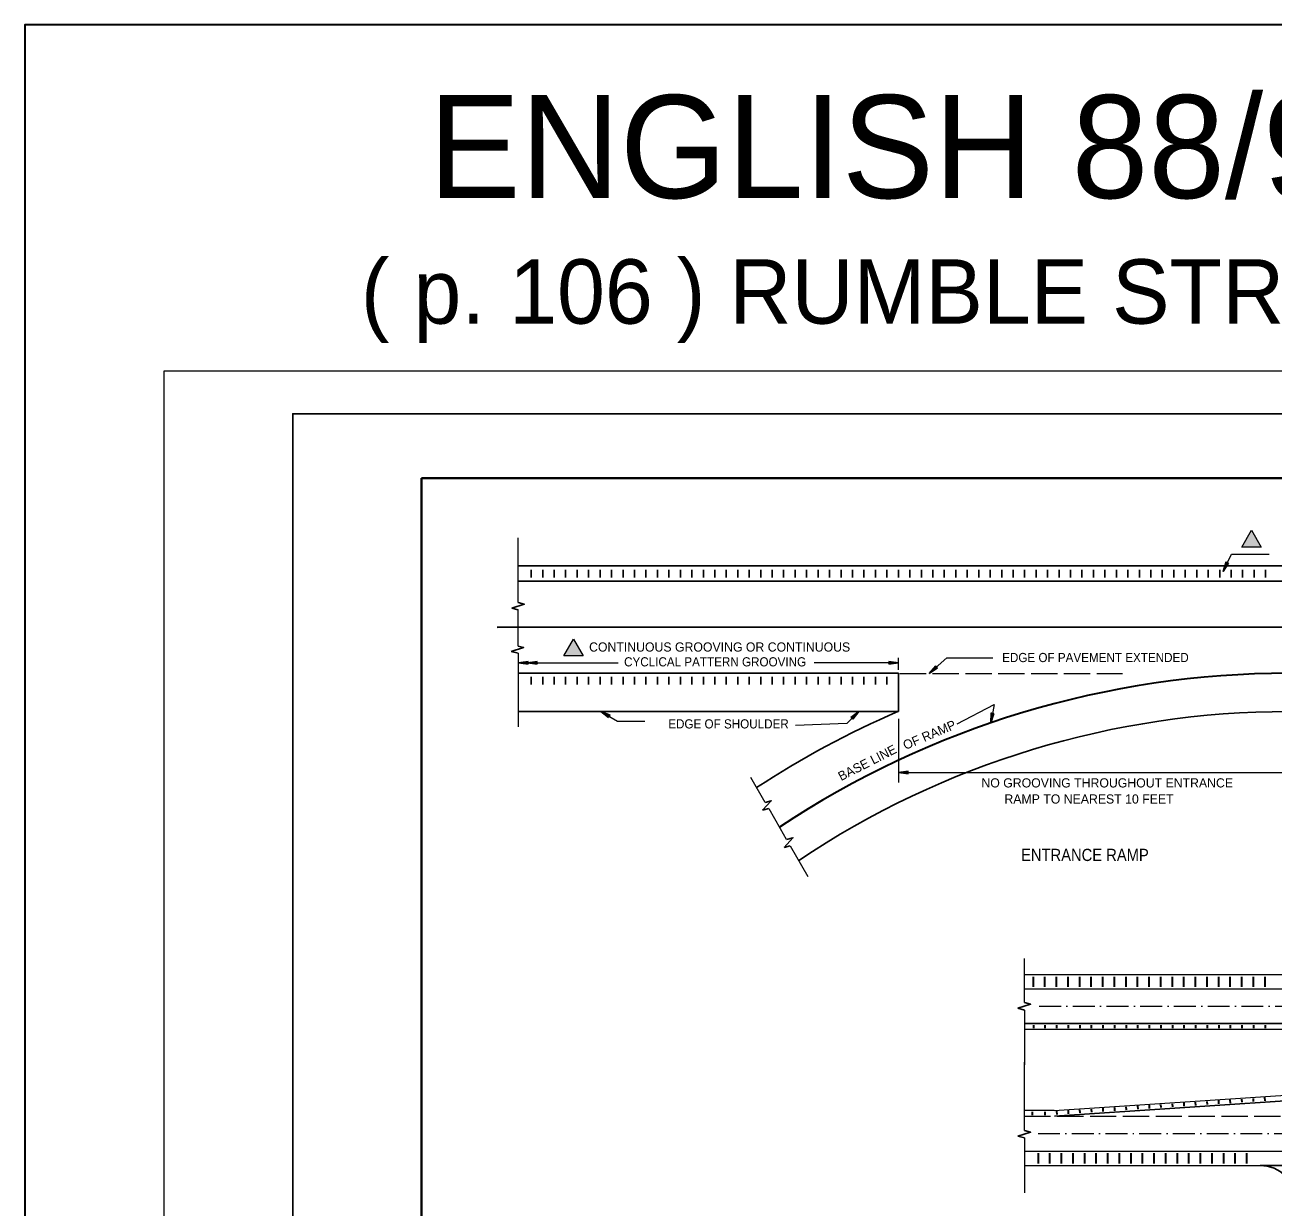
# Model space of a CAD drawing. Extents: x 1615 to 2505, y -386 to 247.
# Drawn here: x 2115.3 to 2260.7, y -181.8 to -44.1 of the extents above; entities that cross this region are included whole.
import ezdxf

# ---------------------------------------------------------------- set-up
doc = ezdxf.new("R2010")
doc.units = 0
doc.header["$LTSCALE"] = 0.51
doc.linetypes.add('DOT_DASHED', pattern=[7.7, 5, -1.2, 0.3, -1.2])
doc.linetypes.add('LONG_DASHED', pattern=[7.5, 6, -1.5])
doc.layers.add('1', color=7, linetype='Continuous', lineweight=25)

msp = doc.modelspace()

# ---------------------------------------------------------------- hatches: boundary and pattern name
at = {"layer": '1'}
for points in [[(2258.1853, -102.954), (2259.3148, -104.9105), (2257.0557, -104.9105)], [(2179.223, -115.6292), (2180.3526, -117.5857), (2178.0934, -117.5857)]]:
    msp.add_hatch(color=256, dxfattribs=at).paths.add_polyline_path(points)

# ---------------------------------------------------------------- linework, layer by layer
at = {"layer": '1', "lineweight": 13}
for p, q in [((2131.5298, -84.3757), (2491.5589, -84.3757)), ((2131.5298, -314.394), (2131.5298, -84.3757)), ((2172.7827, -111.3832), (2172.7827, -103.8217)), ((2172.7827, -116.4392), (2172.7827, -112.2162)), ((2172.7827, -117.2723), (2172.7827, -125.8512)), ((2217.0857, -119.2143), (2217.0857, -117.7934)), ((2217.0678, -124.9345), (2217.0678, -132.334)), ((2201.5525, -134.6544), (2199.8723, -131.7443)), ((2217.0678, -131.1715), (2262.5088, -131.1715)), ((2201.969, -135.376), (2203.3013, -137.6836)), ((2204.0479, -138.9767), (2203.3332, -137.7386)), ((2204.4644, -139.6982), (2206.5268, -143.2702)), ((2231.7395, -157.9819), (2231.7395, -152.839)), ((2231.7395, -154.6867), (2387.7677, -154.6867)), ((2231.7395, -156.3732), (2387.7677, -156.3732)), ((2231.7395, -158.8391), (2231.7395, -165.2425)), ((2235.2534, -161.0963), (2231.7395, -161.0963)), ((2299.3462, -161.0963), (2235.2534, -161.0963)), ((2231.7395, -172.8762), (2231.7395, -164.9302)), ((2235.2172, -170.5429), (2265.5773, -168.5189)), ((2235.2172, -170.5429), (2231.7395, -170.5429)), ((2231.7395, -173.7334), (2231.7395, -180.1368)), ((2231.7395, -175.2643), (2387.7677, -175.2643)), ((2231.7395, -176.9509), (2387.7677, -176.9509))]:
    msp.add_line(p, q, dxfattribs=at)
at = {"layer": '1', "lineweight": 40}
for p, q in [((2161.5318, -96.8768), (2486.5583, -96.8768)), ((2161.5318, -301.8931), (2161.5318, -96.8768))]:
    msp.add_line(p, q, dxfattribs=at)
at = {"layer": '1'}
for p, q in [((2172.7827, -107.1145), (2432.1847, -107.1145)), ((2174.2998, -107.56), (2174.2998, -108.451)), ((2175.6363, -107.56), (2175.6363, -108.451)), ((2176.9728, -107.56), (2176.9728, -108.451)), ((2178.3093, -107.56), (2178.3093, -108.451)), ((2179.6458, -107.56), (2179.6458, -108.451)), ((2180.9823, -107.56), (2180.9823, -108.451)), ((2182.3188, -107.56), (2182.3188, -108.451)), ((2183.6553, -107.56), (2183.6553, -108.451)), ((2184.9918, -107.56), (2184.9918, -108.451)), ((2186.3283, -107.56), (2186.3283, -108.451)), ((2187.6648, -107.56), (2187.6648, -108.451)), ((2189.0013, -107.56), (2189.0013, -108.451)), ((2190.3378, -107.56), (2190.3378, -108.451)), ((2191.6743, -107.56), (2191.6743, -108.451)), ((2193.0108, -107.56), (2193.0108, -108.451)), ((2194.3473, -107.56), (2194.3473, -108.451)), ((2195.6838, -107.56), (2195.6838, -108.451)), ((2197.0203, -107.56), (2197.0203, -108.451)), ((2198.3568, -107.56), (2198.3568, -108.451)), ((2199.6933, -107.56), (2199.6933, -108.451)), ((2201.0298, -107.56), (2201.0298, -108.451)), ((2202.3663, -107.56), (2202.3663, -108.451)), ((2203.7028, -107.56), (2203.7028, -108.451)), ((2205.0393, -107.56), (2205.0393, -108.451)), ((2206.3758, -107.56), (2206.3758, -108.451)), ((2207.7123, -107.56), (2207.7123, -108.451)), ((2209.0488, -107.56), (2209.0488, -108.451)), ((2210.3853, -107.56), (2210.3853, -108.451)), ((2211.7218, -107.56), (2211.7218, -108.451)), ((2213.0583, -107.56), (2213.0583, -108.451)), ((2214.3948, -107.56), (2214.3948, -108.451)), ((2215.7313, -107.56), (2215.7313, -108.451)), ((2217.0678, -107.56), (2217.0678, -108.451)), ((2218.4043, -107.56), (2218.4043, -108.451)), ((2219.7408, -107.56), (2219.7408, -108.451)), ((2221.0773, -107.56), (2221.0773, -108.451)), ((2222.4138, -107.56), (2222.4138, -108.451)), ((2223.7503, -107.56), (2223.7503, -108.451)), ((2225.0868, -107.56), (2225.0868, -108.451)), ((2226.4233, -107.56), (2226.4233, -108.451)), ((2227.7598, -107.56), (2227.7598, -108.451)), ((2229.0963, -107.56), (2229.0963, -108.451)), ((2230.4328, -107.56), (2230.4328, -108.451)), ((2231.7693, -107.56), (2231.7693, -108.451)), ((2233.1058, -107.56), (2233.1058, -108.451)), ((2234.4423, -107.56), (2234.4423, -108.451)), ((2235.7788, -107.56), (2235.7788, -108.451)), ((2237.1153, -107.56), (2237.1153, -108.451)), ((2238.4518, -107.56), (2238.4518, -108.451)), ((2239.7883, -107.56), (2239.7883, -108.451)), ((2241.1248, -107.56), (2241.1248, -108.451)), ((2242.4613, -107.56), (2242.4613, -108.451)), ((2243.7978, -107.56), (2243.7978, -108.451)), ((2245.1343, -107.56), (2245.1343, -108.451)), ((2246.4708, -107.56), (2246.4708, -108.451)), ((2247.8073, -107.56), (2247.8073, -108.451)), ((2249.1438, -107.56), (2249.1438, -108.451)), ((2250.4803, -107.56), (2250.4803, -108.451)), ((2251.8168, -107.56), (2251.8168, -108.451)), ((2253.1533, -107.56), (2253.1533, -108.451)), ((2254.4898, -107.56), (2254.4898, -108.451)), ((2254.8844, -107.7493), (2255.2442, -106.6462)), ((2254.8844, -107.7493), (2255.5283, -106.7841)), ((2255.8263, -107.56), (2255.8263, -108.451)), ((2257.1628, -107.56), (2257.1628, -108.451)), ((2258.4993, -107.56), (2258.4993, -108.451)), ((2259.8358, -107.56), (2259.8358, -108.451)), ((2172.7827, -108.8965), (2432.1847, -108.8965)), ((2172.7827, -112.2162), (2172.0481, -112.0202)), ((2175.6453, -114.2402), (2176.7679, -114.2398)), ((2177.3204, -114.2397), (2184.0029, -114.2377)), ((2172.7827, -117.2723), (2171.9703, -117.0556)), ((2172.7828, -118.4042), (2173.9324, -118.2462)), ((2172.7828, -118.4042), (2173.9324, -118.5621)), ((2173.8535, -118.4042), (2175.003, -118.2462)), ((2173.8535, -118.4042), (2175.003, -118.5621)), ((2217.0854, -118.403), (2215.9359, -118.2451)), ((2217.0854, -118.403), (2215.9359, -118.5609)), ((2220.6669, -119.6267), (2221.4262, -118.7492)), ((2220.6669, -119.6267), (2221.6347, -118.9864)), ((2172.7827, -119.5974), (2217.0857, -119.5974)), ((2174.2998, -120.034), (2174.2998, -120.925)), ((2175.6363, -120.034), (2175.6363, -120.925)), ((2176.9728, -120.034), (2176.9728, -120.925)), ((2178.3093, -120.034), (2178.3093, -120.925)), ((2179.6458, -120.034), (2179.6458, -120.925)), ((2180.9823, -120.034), (2180.9823, -120.925)), ((2182.3188, -120.034), (2182.3188, -120.925)), ((2183.6553, -120.034), (2183.6553, -120.925)), ((2184.9918, -120.034), (2184.9918, -120.925)), ((2186.3283, -120.034), (2186.3283, -120.925)), ((2187.6648, -120.034), (2187.6648, -120.925)), ((2189.0013, -120.034), (2189.0013, -120.925)), ((2190.3378, -120.034), (2190.3378, -120.925)), ((2191.6743, -120.034), (2191.6743, -120.925)), ((2193.0108, -120.034), (2193.0108, -120.925)), ((2194.3473, -120.034), (2194.3473, -120.925)), ((2195.6838, -120.034), (2195.6838, -120.925)), ((2197.0203, -120.034), (2197.0203, -120.925)), ((2198.3568, -120.034), (2198.3568, -120.925)), ((2199.6933, -120.034), (2199.6933, -120.925)), ((2201.0298, -120.034), (2201.0298, -120.925)), ((2202.3663, -120.034), (2202.3663, -120.925)), ((2203.7028, -120.034), (2203.7028, -120.925)), ((2205.0393, -120.034), (2205.0393, -120.925)), ((2206.3758, -120.034), (2206.3758, -120.925)), ((2207.7123, -120.034), (2207.7123, -120.925)), ((2209.0541, -120.034), (2209.0541, -120.925)), ((2210.3853, -120.034), (2210.3853, -120.925)), ((2211.7218, -120.034), (2211.7218, -120.925)), ((2213.0583, -120.034), (2213.0583, -120.925)), ((2214.3948, -120.034), (2214.3948, -120.925)), ((2215.7313, -120.034), (2215.7313, -120.925)), ((2217.0785, -119.6101), (2217.0785, -124.0538)), ((2172.7827, -124.0524), (2217.0857, -124.0524)), ((2182.4085, -124.0531), (2183.4791, -124.5006)), ((2182.4085, -124.0531), (2183.3187, -124.7727)), ((2212.4519, -124.0522), (2211.5274, -124.7533)), ((2212.4519, -124.0522), (2211.7508, -124.9767)), ((2227.8156, -125.3973), (2227.8733, -124.2385)), ((2227.8156, -125.3973), (2228.1838, -124.297)), ((2217.068, -131.1722), (2218.2176, -131.0142)), ((2217.068, -131.1722), (2218.2176, -131.3301)), ((2201.969, -135.376), (2201.2348, -135.5735)), ((2204.4644, -139.6982), (2203.7468, -139.8912)), ((2231.7395, -158.8391), (2230.9838, -158.6374)), ((2235.2534, -160.4217), (2231.7395, -160.4217)), ((2299.3462, -160.4217), (2235.2534, -160.4217)), ((2231.7395, -173.7334), (2230.9838, -173.5317)), ((2259.1894, -176.9509), (2272.0079, -176.9509))]:
    msp.add_line(p, q, dxfattribs=at)
at = {"layer": '1', "lineweight": 35}
for p, q in [((2170.3383, -114.2417), (2432.1847, -114.1485)), ((2232.7885, -156.1392), (2232.7885, -154.9586)), ((2234.1379, -156.1392), (2234.1379, -154.9586)), ((2235.4873, -156.1392), (2235.4873, -154.9586)), ((2236.8365, -156.1392), (2236.8365, -154.9586)), ((2238.1858, -156.1392), (2238.1858, -154.9586)), ((2239.5351, -156.1392), (2239.5351, -154.9586)), ((2240.8844, -156.1392), (2240.8844, -154.9586)), ((2242.2338, -156.1392), (2242.2338, -154.9586)), ((2243.5832, -156.1392), (2243.5832, -154.9586)), ((2244.9324, -156.1392), (2244.9324, -154.9586)), ((2246.2818, -156.1392), (2246.2818, -154.9586)), ((2247.631, -156.1392), (2247.631, -154.9586)), ((2248.9804, -156.1392), (2248.9804, -154.9586)), ((2250.3297, -156.1392), (2250.3297, -154.9586)), ((2251.679, -156.1392), (2251.679, -154.9586)), ((2253.0282, -156.1392), (2253.0282, -154.9586)), ((2254.3776, -156.1392), (2254.3776, -154.9586)), ((2255.727, -156.1392), (2255.727, -154.9586)), ((2257.0762, -156.1392), (2257.0762, -154.9586)), ((2258.4256, -156.1392), (2258.4256, -154.9586)), ((2259.7748, -156.1392), (2259.7748, -154.9586)), ((2232.8233, -160.9607), (2232.8233, -160.5877)), ((2234.1725, -160.9607), (2234.1725, -160.5877)), ((2235.5219, -160.9607), (2235.5219, -160.5877)), ((2236.8713, -160.9607), (2236.8713, -160.5877)), ((2238.2205, -160.9607), (2238.2205, -160.5877)), ((2239.5698, -160.9607), (2239.5698, -160.5877)), ((2240.9191, -160.9607), (2240.9191, -160.5877)), ((2242.2684, -160.9607), (2242.2684, -160.5877)), ((2243.6178, -160.9607), (2243.6178, -160.5877)), ((2244.9671, -160.9607), (2244.9671, -160.5877)), ((2246.3164, -160.9607), (2246.3164, -160.5877)), ((2247.6657, -160.9607), (2247.6657, -160.5877)), ((2249.015, -160.9607), (2249.015, -160.5877)), ((2250.3643, -160.9607), (2250.3643, -160.5877)), ((2251.7137, -160.9607), (2251.7137, -160.5877)), ((2253.063, -160.9607), (2253.063, -160.5877)), ((2254.4123, -160.9607), (2254.4123, -160.5877)), ((2255.7616, -160.9607), (2255.7616, -160.5877)), ((2257.1109, -160.9607), (2257.1109, -160.5877)), ((2258.4603, -160.9607), (2258.4603, -160.5877)), ((2259.8096, -160.9607), (2259.8096, -160.5877)), ((2244.9758, -170.389), (2244.9512, -170.0167)), ((2246.3222, -170.3002), (2246.2977, -169.9279)), ((2247.6686, -170.2114), (2247.6439, -169.8392)), ((2249.0149, -170.1227), (2248.9903, -169.7503)), ((2250.3613, -170.0338), (2250.3368, -169.6616)), ((2251.7077, -169.9451), (2251.6833, -169.5728)), ((2253.0542, -169.8563), (2253.0295, -169.4841)), ((2254.4006, -169.7677), (2254.3759, -169.3953)), ((2255.7469, -169.6787), (2255.7223, -169.3067)), ((2257.0933, -169.5902), (2257.0688, -169.218)), ((2258.4398, -169.5012), (2258.4151, -169.129)), ((2259.786, -169.4125), (2259.7616, -169.0403)), ((2232.6684, -171.0856), (2232.6684, -170.7125)), ((2234.1801, -171.0808), (2234.1801, -170.7078)), ((2235.5509, -171.0102), (2235.5264, -170.6381)), ((2236.8973, -170.9215), (2236.8729, -170.5495)), ((2238.2438, -170.8328), (2238.2193, -170.4605)), ((2239.5902, -170.744), (2239.5657, -170.3717)), ((2240.9366, -170.6552), (2240.912, -170.283)), ((2242.2829, -170.5664), (2242.2585, -170.1942)), ((2243.6293, -170.4777), (2243.6047, -170.1054)), ((2233.3686, -176.7108), (2233.3686, -175.5302)), ((2234.7178, -176.7108), (2234.7178, -175.5302)), ((2236.0672, -176.7108), (2236.0672, -175.5302)), ((2237.4164, -176.7108), (2237.4164, -175.5302)), ((2238.7658, -176.7108), (2238.7658, -175.5302)), ((2240.1152, -176.7108), (2240.1152, -175.5302)), ((2241.4644, -176.7108), (2241.4644, -175.5302)), ((2242.8138, -176.7108), (2242.8138, -175.5302)), ((2244.163, -176.7108), (2244.163, -175.5302)), ((2245.5123, -176.7108), (2245.5123, -175.5302)), ((2246.8617, -176.7108), (2246.8617, -175.5302)), ((2248.2109, -176.7108), (2248.2109, -175.5302)), ((2249.5603, -176.7108), (2249.5603, -175.5302)), ((2250.9095, -176.7108), (2250.9095, -175.5302)), ((2252.2589, -176.7108), (2252.2589, -175.5302)), ((2253.6082, -176.7108), (2253.6082, -175.5302)), ((2254.9576, -176.7108), (2254.9576, -175.5302)), ((2256.3069, -176.7108), (2256.3069, -175.5302)), ((2257.6562, -176.7108), (2257.6562, -175.5302))]:
    msp.add_line(p, q, dxfattribs=at)
at = {"layer": '1', "linetype": 'LONG_DASHED', "lineweight": 13}
for p, q in [((2217.2249, -119.6263), (2243.1563, -119.6263)), ((2231.7395, -171.2161), (2299.9867, -171.2161))]:
    msp.add_line(p, q, dxfattribs=at)
at = {"layer": '1', "linetype": 'DOT_DASHED', "lineweight": 13}
for p, q in [((2233.457, -158.3978), (2300.2391, -158.3978)), ((2233.3389, -173.2397), (2316.8743, -173.2397))]:
    msp.add_line(p, q, dxfattribs=at)
at = {"layer": '1', "lineweight": 35}
msp.add_lwpolyline([(2115.3312, -326.8537), (2505.1378, -326.8537), (2505.1378, -44.0863), (2115.3312, -44.0863)], close=True, dxfattribs=at)
at = {"layer": '1'}
for points in [[(2146.5313, -309.3933), (2146.5313, -89.3757), (2491.5589, -89.3757)], [(2255.2442, -106.6462), (2255.3488, -106.7958), (2255.5283, -106.7841)], [(2172.7827, -111.3832), (2173.4945, -111.5731), (2172.0481, -112.0202)], [(2172.7827, -116.4392), (2173.4167, -116.6083), (2171.9703, -117.0556)], [(2173.9324, -118.2462), (2173.8434, -118.4057), (2173.9324, -118.5621)], [(2175.003, -118.2462), (2174.9141, -118.4057), (2175.003, -118.5621)], [(2215.9359, -118.5609), (2216.0248, -118.4013), (2215.9359, -118.2451)], [(2221.4262, -118.7492), (2221.4647, -118.9277), (2221.6347, -118.9864)], [(2183.4791, -124.5006), (2183.3214, -124.5929), (2183.3187, -124.7727)], [(2211.7508, -124.9767), (2211.7008, -124.801), (2211.5274, -124.7533)], [(2227.8733, -124.2385), (2228.0137, -124.3554), (2228.1838, -124.297)], [(2218.2176, -131.0142), (2218.1286, -131.1737), (2218.2176, -131.3301)], [(2201.5525, -134.6544), (2202.264, -134.463), (2201.2348, -135.5735)], [(2204.0479, -138.9767), (2204.7759, -138.7807), (2203.7468, -139.8912)], [(2231.7395, -157.9819), (2232.4719, -158.1773), (2230.9838, -158.6374)], [(2235.2534, -171.2161), (2265.613, -169.1922), (2299.3462, -169.1922)], [(2231.7395, -172.8762), (2232.4719, -173.0717), (2230.9838, -173.5317)]]:
    msp.add_lwpolyline(points, dxfattribs=at)
at = {"layer": '1', "lineweight": 13}
for points in [[(2258.1853, -102.954), (2259.3148, -104.9105), (2257.0557, -104.9105)], [(2179.223, -115.6292), (2180.3526, -117.5857), (2178.0934, -117.5857)]]:
    msp.add_lwpolyline(points, close=True, dxfattribs=at)
for points in [[(2254.8838, -107.7492), (2255.8619, -105.7335), (2260.2457, -105.7335)], [(2172.7827, -118.4035), (2178.3372, -118.4035), (2184.4443, -118.4035)], [(2217.0857, -118.4035), (2211.7308, -118.4035), (2207.2588, -118.4035)], [(2220.6664, -119.6263), (2222.7168, -117.8244), (2228.0628, -117.8244)], [(2223.8936, -125.5005), (2228.2232, -123.2327), (2227.815, -125.3975)], [(2182.4086, -124.0524), (2184.3592, -125.2018), (2187.5134, -125.2018)], [(2212.4524, -124.0524), (2211.0447, -125.4602), (2205.0998, -125.6762)]]:
    msp.add_lwpolyline(points, dxfattribs=at)
at = {"layer": '1', "lineweight": 35}
msp.add_arc((2262.5088, -226.5886), 106.9734, 89.99709, 123.65677, dxfattribs=at)
at = {"layer": '1'}
for centre, radius, start, end in [((2259.8447, -223.5325), 108.2921, 113.29674, 123.19922), ((2262.482, -226.5263), 102.456, 89.99039, 123.82273), ((2259.1895, -181.1675), 4.2166, 0, 90)]:
    msp.add_arc(centre, radius, start, end, dxfattribs=at)

# ---------------------------------------------------------------- texts
for s, height, p in [('ENGLISH 88/96 SPECS. - FINAL ENGLISH', 12, (2162.3437, -64.2568)), ('( p. 106 ) RUMBLE STRIP  - ( RS2-1-3 ) - FINAL ENGLISH ( 4/14/97 )', 7.5, (2154.4525, -78.8863)), ('CONTINUOUS GROOVING OR CONTINUOUS', 1.069, (2181.0372, -117.0846)), ('NO GROOVING THROUGHOUT ENTRANCE', 1.069, (2226.7376, -132.9135)), ('RAMP TO NEAREST 10 FEET', 1.069, (2229.4173, -134.7907))]:
    msp.add_text(s, height=height, dxfattribs=at).set_placement(p)
for s, height, width, p in [('CYCLICAL PATTERN GROOVING', 1.069, 0.95, (2185.1157, -118.8132)), ('EDGE OF PAVEMENT EXTENDED', 1.069, 0.95, (2229.1519, -118.3103)), ('EDGE OF SHOULDER', 1.069, 0.95, (2190.2597, -126.0397)), ('ENTRANCE RAMP', 1.426, 0.9, (2231.3558, -141.4837))]:
    msp.add_text(s, height=height, dxfattribs=dict(at, width=width)).set_placement(p)
for s, rotation, p in [('OF RAMP', 22.998, (2217.8863, -128.5497)), ('BASE LINE', 27, (2210.3917, -132.1802))]:
    msp.add_text(s, height=1.069, rotation=rotation, dxfattribs=at).set_placement(p)

doc.saveas('drawing.dxf')
